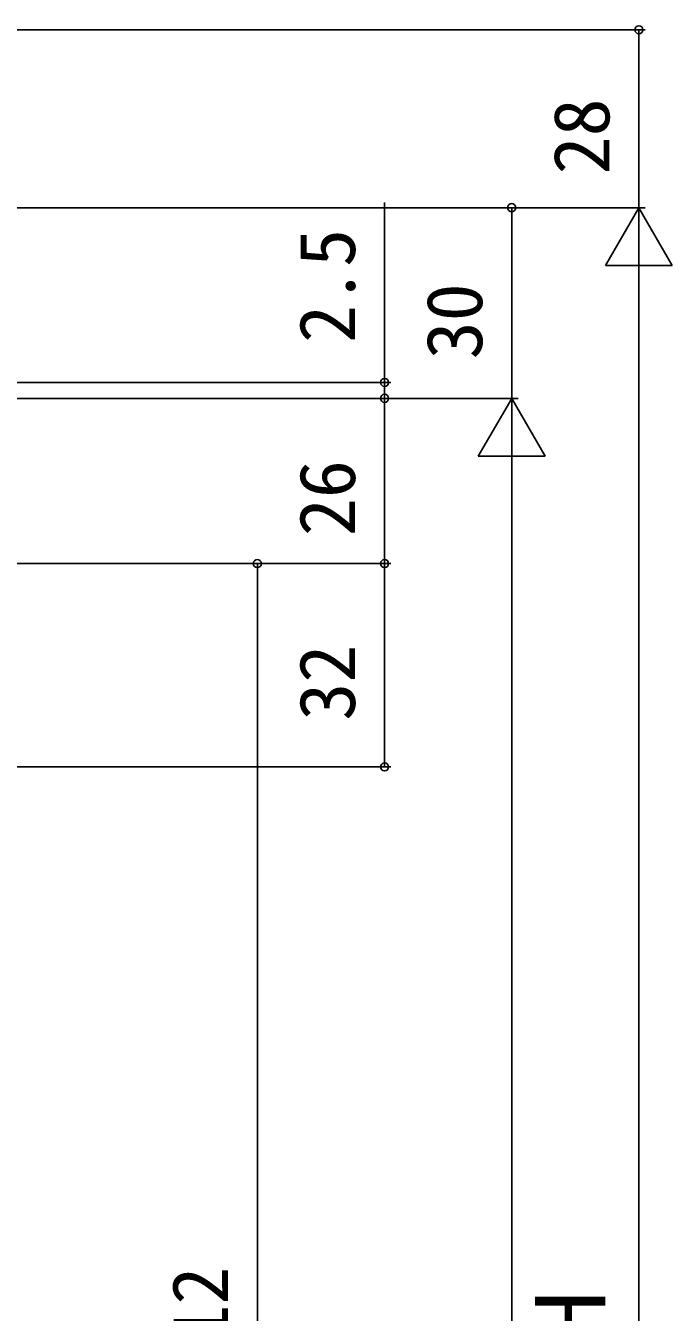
# Model space of a CAD drawing. Units: millimetres, scale not verified. Extents: x -525 to 525, y -783 to 778.
# Drawn here: x -171.4 to -69.8, y 221.5 to 423.9 of the extents above; entities that cross this region are included whole.
import ezdxf
from ezdxf.enums import TextEntityAlignment as Align

# ---------------------------------------------------------------- set-up
doc = ezdxf.new("R2010")
doc.units = ezdxf.units.MM
doc.header["$LTSCALE"] = 4
doc.layers.add('0-8_YKK_D', color=6, linetype='Continuous')
doc.styles.add('ＭＳ ゴシック', font='')
doc.styles.get('ＭＳ ゴシック').set_extended_font_data('MS Gothic')

msp = doc.modelspace()

# ---------------------------------------------------------------- linework, layer by layer
at = {"layer": '0-8_YKK_D'}
for p, q in [((-347.5, 423.3), (-74, 423.3)), ((-75, 395.3), (-75, 423.3)), ((-297.5, 395.3), (-74, 395.3)), ((-297.5, 395.3), (-94, 395.3)), ((-297.5, 395.3), (-74, 395.3)), ((-115, 367.8), (-115, 396.127)), ((-95, 365.3), (-95, 395.3)), ((-75, 395.3), (-80.25, 386.207)), ((-75, 395.3), (-69.75, 386.207)), ((-75, 395.3), (-75, 377.113)), ((-80.25, 386.207), (-69.75, 386.207)), ((-75, 55.8), (-75, 384.8)), ((-282.6, 367.8), (-114, 367.8)), ((-115, 365.3), (-115, 367.8)), ((-282.5, 365.3), (-114, 365.3)), ((-282.5, 365.3), (-94, 365.3)), ((-282.5, 365.3), (-94, 365.3)), ((-282.5, 365.3), (-114, 365.3)), ((-115, 339.3), (-115, 365.3)), ((-115, 365.3), (-115, 362.75)), ((-95, 365.3), (-100.25, 356.207)), ((-95, 365.3), (-89.75, 356.207)), ((-95, 365.3), (-95, 347.113)), ((-100.25, 356.207), (-89.75, 356.207)), ((-95, 354.8), (-95, 85.8)), ((-297.9, 339.3), (-114, 339.3)), ((-297.9, 339.3), (-134, 339.3)), ((-278, 339.3), (-114, 339.3)), ((-135, 101.3), (-135, 339.3)), ((-115, 307.3), (-115, 339.3)), ((-312, 307.3), (-114, 307.3))]:
    msp.add_line(p, q, dxfattribs=at)
for centre in [(-75, 423.3), (-95, 395.3), (-115, 367.8), (-115, 365.3), (-115, 365.3), (-135, 339.3), (-115, 339.3), (-115, 339.3), (-115, 307.3)]:
    msp.add_circle(centre, 0.637, dxfattribs=at)

# ---------------------------------------------------------------- texts
at = {"layer": '0-8_YKK_D', "style": 'ＭＳ ゴシック'}
for s, height, p in [('28', 8.798, (-77, 400.539)), ('2.5', 8.798, (-117, 374.014)), ('30', 8.798, (-97, 371.436)), ('26', 8.798, (-117, 343.607)), ('32', 8.798, (-117, 314.573)), ('H－112', 8.798, (-137, 192.72)), ('Ｈ', 11, (-77, 211.948))]:
    msp.add_text(s, height=height, rotation=90, dxfattribs=at).set_placement(p, align=Align.BOTTOM_LEFT)

doc.saveas('drawing.dxf')
